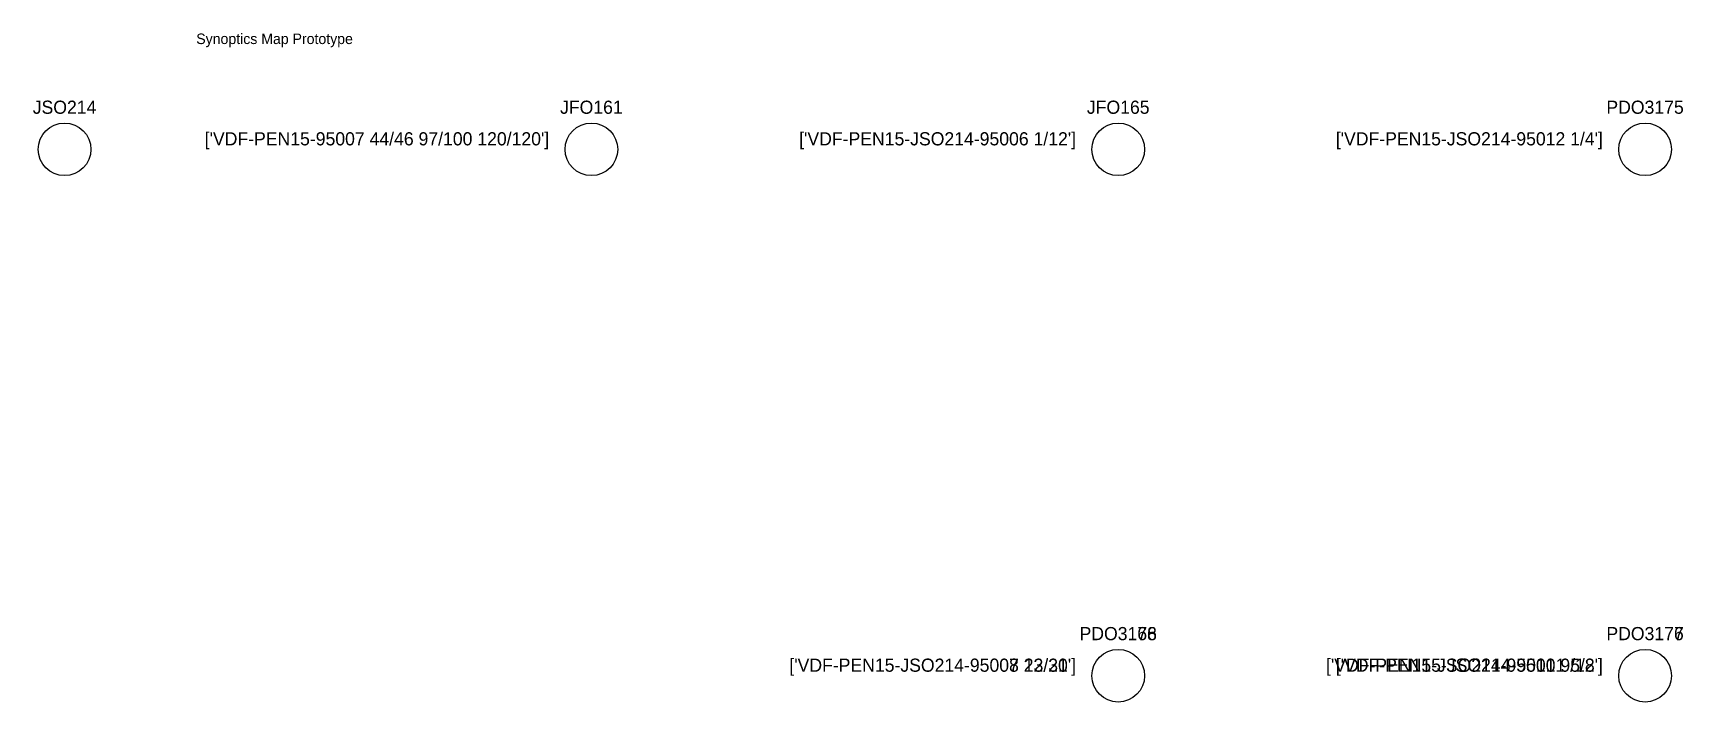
# Model space of a CAD drawing. Header units: metres. Extents: x -6 to 607, y -905 to 22.
# Drawn here: x -6 to 307.2, y -105 to 22.1 of the extents above.
import ezdxf
from ezdxf.enums import TextEntityAlignment as Align

# ---------------------------------------------------------------- set-up
doc = ezdxf.new("R2010")
doc.units = ezdxf.units.M
doc.layers.add('SINOP_JSFO', color=30, linetype='Continuous')
doc.layers.add('SINOP_PDO', color=4, linetype='Continuous')

# ---------------------------------------------------------------- blocks, each defined once
blk = doc.blocks.new('JSO')
at = {"layer": 'SINOP_JSFO'}
blk.add_circle((0, 0), 0.5, dxfattribs=at)
blk = doc.blocks.new('PDO')
at = {"layer": 'SINOP_PDO'}
blk.add_circle((0, 0), 0.5, dxfattribs=at)
blk = doc.blocks.new('JFO')
at = {"layer": 'SINOP_JSFO'}
blk.add_circle((0, 0), 0.5, dxfattribs=at)

msp = doc.modelspace()

# ---------------------------------------------------------------- block references
at = {"layer": 'SINOP_JSFO'}
ref = msp.add_blockref('JSO', (0, 0), dxfattribs=dict(at, xscale=10, yscale=10))
ref.add_attrib('TIPO', 'JSO214', dxfattribs={"height": 2.5}).set_placement((0, 8), align=Align.MIDDLE_CENTER)
ref = msp.add_blockref('JFO', (100, 0), dxfattribs=dict(at, xscale=10, yscale=10))
ref.add_attrib('TIPO', 'JFO161', dxfattribs={"height": 2.5}).set_placement((100, 8), align=Align.MIDDLE_CENTER)
ref.add_attrib('CABO', "['VDF-PEN15-95007 44/46 97/100 120/120']", dxfattribs={"height": 2.5}).set_placement((92, 0), align=Align.BOTTOM_RIGHT)
ref = msp.add_blockref('JFO', (200, 0), dxfattribs=dict(at, xscale=10, yscale=10))
ref.add_attrib('TIPO', 'JFO165', dxfattribs={"height": 2.5}).set_placement((200, 8), align=Align.MIDDLE_CENTER)
ref.add_attrib('CABO', "['VDF-PEN15-JSO214-95006 1/12']", dxfattribs={"height": 2.5}).set_placement((192, 0), align=Align.BOTTOM_RIGHT)
at = {"layer": 'SINOP_PDO'}
ref = msp.add_blockref('PDO', (300, 0), dxfattribs=dict(at, xscale=10, yscale=10))
ref.add_attrib('TIPO', 'PDO3175', dxfattribs={"height": 2.5}).set_placement((300, 8), align=Align.MIDDLE_CENTER)
ref.add_attrib('CABO', "['VDF-PEN15-JSO214-95012 1/4']", dxfattribs={"height": 2.5}).set_placement((292, 0), align=Align.BOTTOM_RIGHT)
ref = msp.add_blockref('PDO', (200, -100), dxfattribs=dict(at, xscale=10, yscale=10))
ref.add_attrib('TIPO', 'PDO3166', dxfattribs={"height": 2.5}).set_placement((200, -92), align=Align.MIDDLE_CENTER)
ref.add_attrib('CABO', "['VDF-PEN15-JSO214-95007 13/21']", dxfattribs={"height": 2.5}).set_placement((192, -100), align=Align.BOTTOM_RIGHT)
ref = msp.add_blockref('PDO', (200, -100), dxfattribs=dict(at, xscale=10, yscale=10))
ref.add_attrib('TIPO', 'PDO3178', dxfattribs={"height": 2.5}).set_placement((200, -92), align=Align.MIDDLE_CENTER)
ref.add_attrib('CABO', "['VDF-PEN15-JSO214-95008 22/30']", dxfattribs={"height": 2.5}).set_placement((192, -100), align=Align.BOTTOM_RIGHT)
ref = msp.add_blockref('PDO', (300, -100), dxfattribs=dict(at, xscale=10, yscale=10))
ref.add_attrib('TIPO', 'PDO3177', dxfattribs={"height": 2.5}).set_placement((300, -92), align=Align.MIDDLE_CENTER)
ref.add_attrib('CABO', "['VDF-PEN15-JSO214-95010 9/12']", dxfattribs={"height": 2.5}).set_placement((292, -100), align=Align.BOTTOM_RIGHT)
ref = msp.add_blockref('PDO', (300, -100), dxfattribs=dict(at, xscale=10, yscale=10))
ref.add_attrib('TIPO', 'PDO3176', dxfattribs={"height": 2.5}).set_placement((300, -92), align=Align.MIDDLE_CENTER)
ref.add_attrib('CABO', "['VDF-PEN15-JSO214-95011 5/8']", dxfattribs={"height": 2.5}).set_placement((292, -100), align=Align.BOTTOM_RIGHT)

# ---------------------------------------------------------------- texts
msp.add_text('Synoptics Map Prototype', height=2).set_placement((25, 20))

doc.saveas('drawing.dxf')
